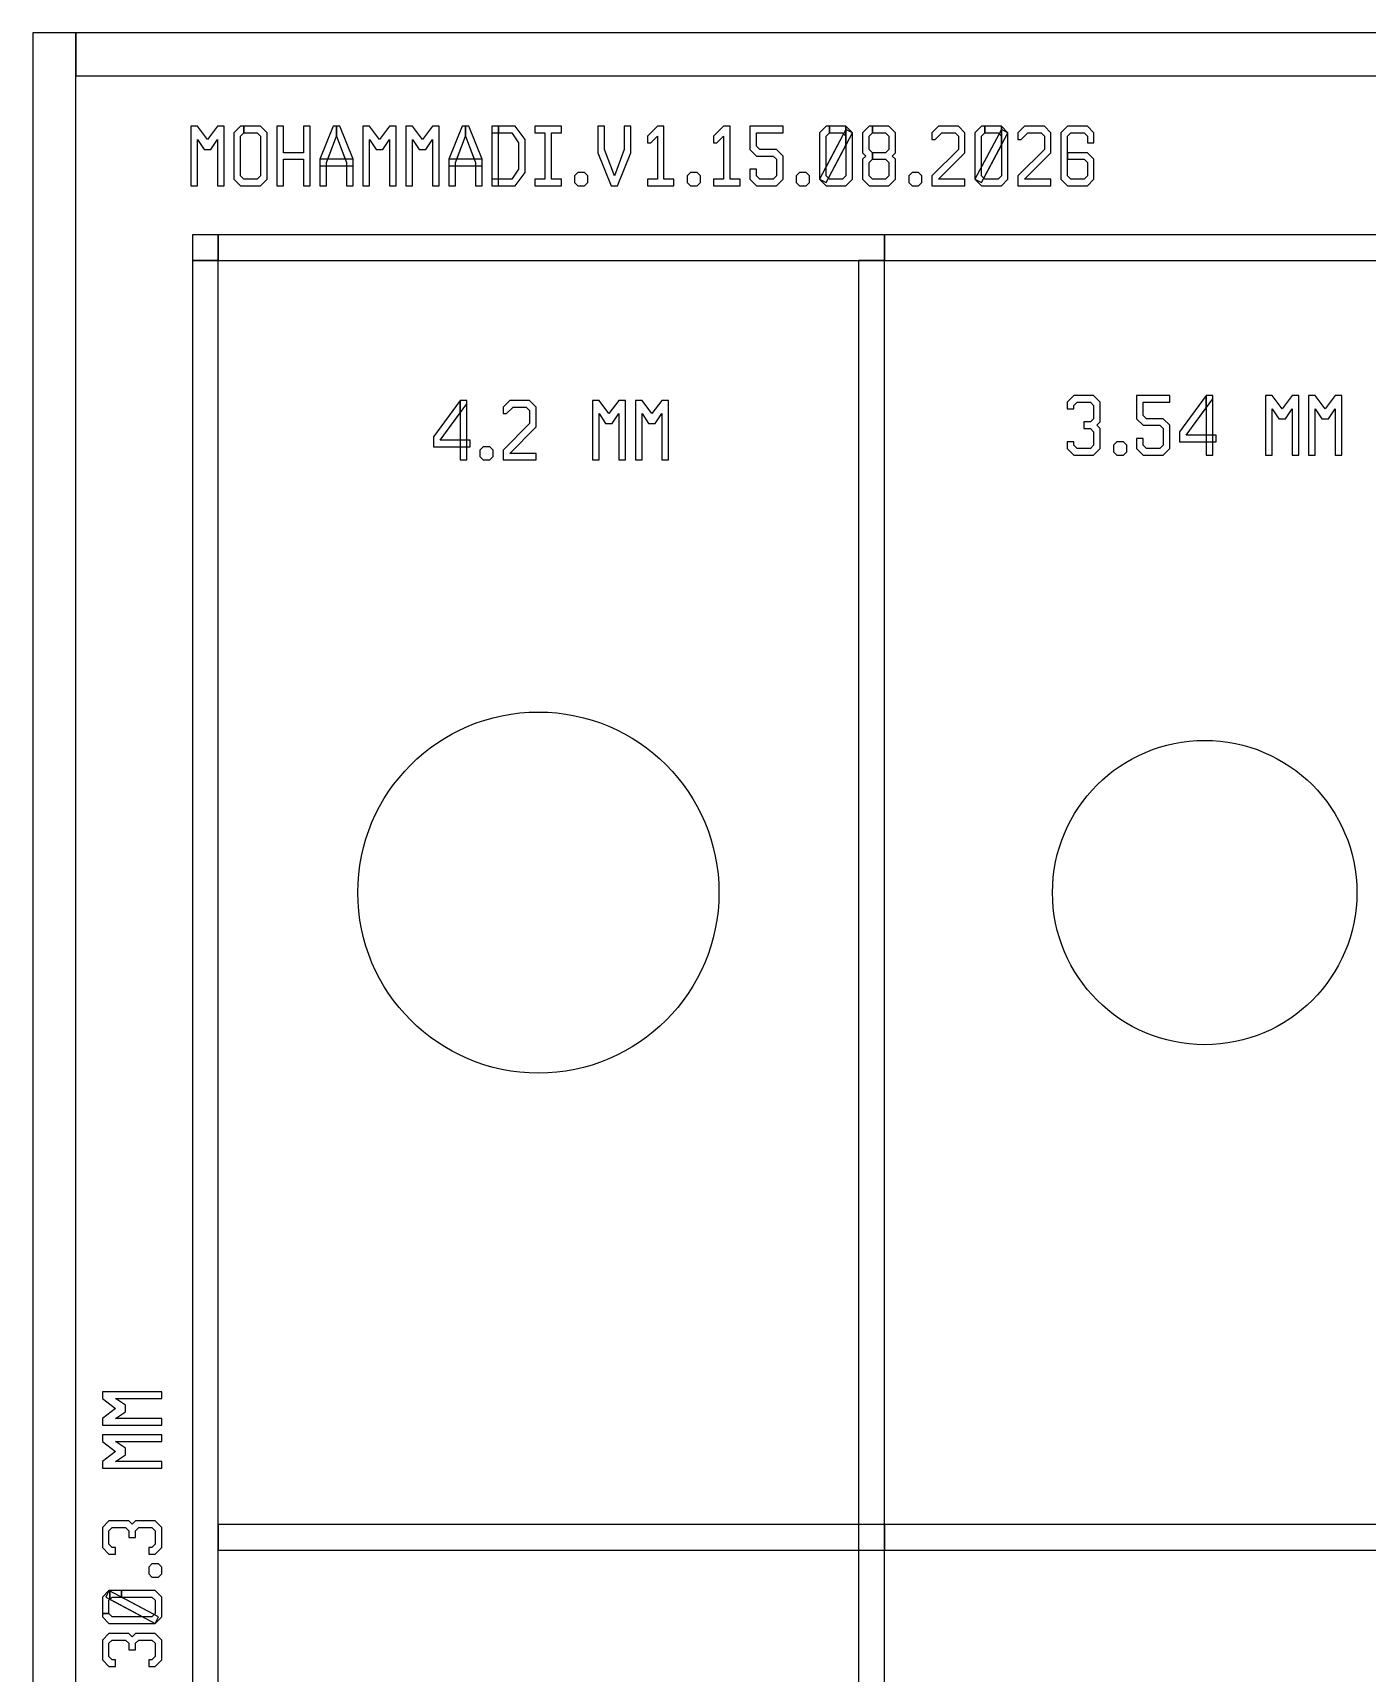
# Model space of a CAD drawing. Extents: x -1855 to 33145, y -17500 to 17500.
# Drawn here: x -1855 to 13661, y -1580 to 17500 of the extents above; entities that cross this region are included whole.
import ezdxf

# ---------------------------------------------------------------- set-up
doc = ezdxf.new("R2010")
doc.units = 0
doc.layers.add('Layer1', color=18, linetype='CONTINUOUS')

# ---------------------------------------------------------------- blocks, each defined once
blk = doc.blocks.new('73')
at = {"layer": 'Layer1'}
for points in [[(-3600.077, 15484.846), (-3600.077, 16023.308), (-3523.154, 15907.923), (-3446.231, 15907.923), (-3369.307, 16023.308), (-3369.307, 15484.846), (-3292.384, 15484.846), (-3292.384, 16177.154), (-3369.307, 16177.154), (-3484.692, 16023.308), (-3600.077, 16177.154), (-3677, 16177.154), (-3677, 15484.846), (-3600.077, 15484.846)], [(-3177, 16100.231), (-3177, 15561.769), (-3100.077, 15484.846), (-2869.307, 15484.846), (-2792.384, 15561.769), (-2792.384, 16100.231), (-2869.307, 16177.154), (-3061.615, 16177.154), (-3061.615, 16100.231), (-2907.769, 16100.231), (-2869.307, 16061.769), (-2869.307, 15600.231), (-2907.769, 15561.769), (-3061.615, 15561.769), (-3100.077, 15600.231), (-3100.077, 16061.769), (-3061.615, 16100.231), (-3061.615, 16177.154), (-3100.077, 16177.154), (-3177, 16100.231)], [(-2677, 16177.154), (-2677, 15484.846), (-2600.077, 15484.846), (-2600.077, 15792.538), (-2369.307, 15792.538), (-2369.307, 15484.846), (-2292.384, 15484.846), (-2292.384, 16177.154), (-2369.307, 16177.154), (-2369.307, 15869.462), (-2600.077, 15869.462), (-2600.077, 16177.154), (-2677, 16177.154)], [(-2100.077, 15484.846), (-2100.077, 15754.077), (-1984.692, 16061.769), (-1869.307, 15754.077), (-1869.307, 15484.846), (-1792.384, 15484.846), (-1792.384, 15792.538), (-1946.231, 16177.154), (-2023.154, 16177.154), (-2177, 15792.538), (-2177, 15484.846), (-2100.077, 15484.846)], [(-1600.077, 15484.846), (-1600.077, 16023.308), (-1523.154, 15907.923), (-1446.231, 15907.923), (-1369.307, 16023.308), (-1369.307, 15484.846), (-1292.384, 15484.846), (-1292.384, 16177.154), (-1369.307, 16177.154), (-1484.692, 16023.308), (-1600.077, 16177.154), (-1677, 16177.154), (-1677, 15484.846), (-1600.077, 15484.846)], [(-1100.077, 15484.846), (-1100.077, 16023.308), (-1023.154, 15907.923), (-946.231, 15907.923), (-869.307, 16023.308), (-869.307, 15484.846), (-792.384, 15484.846), (-792.384, 16177.154), (-869.307, 16177.154), (-984.692, 16023.308), (-1100.077, 16177.154), (-1177, 16177.154), (-1177, 15484.846), (-1100.077, 15484.846)], [(-600.077, 15484.846), (-600.077, 15754.077), (-484.692, 16061.769), (-369.307, 15754.077), (-369.307, 15484.846), (-292.384, 15484.846), (-292.384, 15792.538), (-446.231, 16177.154), (-523.154, 16177.154), (-677, 15792.538), (-677, 15484.846), (-600.077, 15484.846)], [(-177, 16100.231), (53.769, 16100.231), (130.693, 15984.846), (130.693, 15677.154), (53.769, 15561.769), (-177, 15561.769), (-177, 15484.846), (92.231, 15484.846), (207.616, 15638.692), (207.616, 16023.308), (92.231, 16177.154), (-177, 16177.154), (-177, 16100.231)], [(-177, 15484.846), (-100.077, 15484.846), (-100.077, 16177.154), (-177, 16177.154), (-177, 15484.846)], [(323, 16177.154), (323, 16100.231), (438.385, 16100.231), (438.385, 15561.769), (323, 15561.769), (323, 15484.846), (630.693, 15484.846), (630.693, 15561.769), (515.308, 15561.769), (515.308, 16100.231), (630.693, 16100.231), (630.693, 16177.154), (323, 16177.154)], [(1130.693, 16177.154), (1053.769, 16177.154), (1053.769, 15869.462), (1207.616, 15484.846), (1284.539, 15484.846), (1438.385, 15869.462), (1438.385, 16177.154), (1361.462, 16177.154), (1361.462, 15907.923), (1246.077, 15600.231), (1130.693, 15907.923), (1130.693, 16177.154)], [(1630.693, 15561.769), (1630.693, 15484.846), (1938.385, 15484.846), (1938.385, 15561.769), (1823, 15561.769), (1823, 16177.154), (1746.077, 16177.154), (1630.693, 16061.769), (1630.693, 15984.846), (1669.154, 15984.846), (1746.077, 16061.769), (1746.077, 15561.769), (1630.693, 15561.769)], [(2399.923, 15561.769), (2399.923, 15484.846), (2707.616, 15484.846), (2707.616, 15561.769), (2592.231, 15561.769), (2592.231, 16177.154), (2515.308, 16177.154), (2399.923, 16061.769), (2399.923, 15984.846), (2438.385, 15984.846), (2515.308, 16061.769), (2515.308, 15561.769), (2399.923, 15561.769)], [(3207.616, 16100.231), (3207.616, 16177.154), (2823, 16177.154), (2823, 15907.923), (2899.923, 15831), (3092.231, 15831), (3130.693, 15792.538), (3130.693, 15600.231), (3092.231, 15561.769), (2938.385, 15561.769), (2899.923, 15600.231), (2899.923, 15677.154), (2823, 15677.154), (2823, 15561.769), (2899.923, 15484.846), (3130.693, 15484.846), (3207.616, 15561.769), (3207.616, 15831), (3130.693, 15907.923), (2938.385, 15907.923), (2899.923, 15946.385), (2899.923, 16100.231), (3207.616, 16100.231)], [(3630.693, 16100.231), (3630.693, 15561.769), (3707.616, 15484.846), (3938.385, 15484.846), (4015.308, 15561.769), (4015.308, 16100.231), (3938.385, 16177.154), (3746.077, 16177.154), (3746.077, 16100.231), (3899.923, 16100.231), (3938.385, 16061.769), (3938.385, 15600.231), (3899.923, 15561.769), (3746.077, 15561.769), (3707.616, 15600.231), (3707.616, 16061.769), (3746.077, 16100.231), (3746.077, 16177.154), (3707.616, 16177.154), (3630.693, 16100.231)], [(3707.616, 15523.308), (4015.308, 16100.231), (3938.385, 16138.692), (3630.693, 15561.769), (3707.616, 15523.308)], [(4130.693, 16100.231), (4130.693, 15869.462), (4169.154, 15831), (4130.693, 15792.538), (4130.693, 15561.769), (4207.616, 15484.846), (4438.385, 15484.846), (4515.308, 15561.769), (4515.308, 15792.538), (4476.846, 15831), (4515.308, 15869.462), (4515.308, 16100.231), (4438.385, 16177.154), (4246.077, 16177.154), (4246.077, 16100.231), (4399.923, 16100.231), (4438.385, 16061.769), (4438.385, 15907.923), (4399.923, 15869.462), (4246.077, 15869.462), (4246.077, 15792.538), (4399.923, 15792.538), (4438.385, 15754.077), (4438.385, 15600.231), (4399.923, 15561.769), (4246.077, 15561.769), (4207.616, 15600.231), (4207.616, 15754.077), (4246.077, 15792.538), (4246.077, 15869.462), (4207.616, 15907.923), (4207.616, 16061.769), (4246.077, 16100.231), (4246.077, 16177.154), (4207.616, 16177.154), (4130.693, 16100.231)], [(4938.385, 15600.231), (4938.385, 15484.846), (5323, 15484.846), (5323, 15561.769), (5015.308, 15561.769), (5323, 15869.462), (5323, 16100.231), (5246.077, 16177.154), (5015.308, 16177.154), (4938.385, 16100.231), (4938.385, 16023.308), (4976.846, 16023.308), (5053.769, 16100.231), (5207.616, 16100.231), (5246.077, 16061.769), (5246.077, 15907.923), (4938.385, 15600.231)], [(5438.385, 16100.231), (5438.385, 15561.769), (5515.308, 15484.846), (5746.077, 15484.846), (5823, 15561.769), (5823, 16100.231), (5746.077, 16177.154), (5553.769, 16177.154), (5553.769, 16100.231), (5707.616, 16100.231), (5746.077, 16061.769), (5746.077, 15600.231), (5707.616, 15561.769), (5553.769, 15561.769), (5515.308, 15600.231), (5515.308, 16061.769), (5553.769, 16100.231), (5553.769, 16177.154), (5515.308, 16177.154), (5438.385, 16100.231)], [(5515.308, 15523.308), (5823, 16100.231), (5746.077, 16138.692), (5438.385, 15561.769), (5515.308, 15523.308)], [(5938.385, 15600.231), (5938.385, 15484.846), (6323, 15484.846), (6323, 15561.769), (6015.308, 15561.769), (6323, 15869.462), (6323, 16100.231), (6246.077, 16177.154), (6015.308, 16177.154), (5938.385, 16100.231), (5938.385, 16023.308), (5976.846, 16023.308), (6053.769, 16100.231), (6207.616, 16100.231), (6246.077, 16061.769), (6246.077, 15907.923), (5938.385, 15600.231)], [(6438.385, 16100.231), (6438.385, 15561.769), (6515.308, 15484.846), (6746.077, 15484.846), (6823, 15561.769), (6823, 15792.538), (6746.077, 15869.462), (6515.308, 15869.462), (6515.308, 15792.538), (6707.616, 15792.538), (6746.077, 15754.077), (6746.077, 15600.231), (6707.616, 15561.769), (6553.769, 15561.769), (6515.308, 15600.231), (6515.308, 16061.769), (6553.769, 16100.231), (6707.616, 16100.231), (6746.077, 16061.769), (6746.077, 15984.846), (6823, 15984.846), (6823, 16100.231), (6746.077, 16177.154), (6515.308, 16177.154), (6438.385, 16100.231)], [(-2177, 15715.615), (-1792.384, 15715.615), (-1792.384, 15792.538), (-2177, 15792.538), (-2177, 15715.615)], [(-677, 15715.615), (-292.384, 15715.615), (-292.384, 15792.538), (-677, 15792.538), (-677, 15715.615)], [(784.539, 15523.308), (823, 15484.846), (899.923, 15484.846), (938.385, 15523.308), (938.385, 15600.231), (899.923, 15638.692), (823, 15638.692), (784.539, 15600.231), (784.539, 15523.308)], [(2092.231, 15523.308), (2130.693, 15484.846), (2207.616, 15484.846), (2246.077, 15523.308), (2246.077, 15600.231), (2207.616, 15638.692), (2130.693, 15638.692), (2092.231, 15600.231), (2092.231, 15523.308)], [(3361.462, 15523.308), (3399.923, 15484.846), (3476.846, 15484.846), (3515.308, 15523.308), (3515.308, 15600.231), (3476.846, 15638.692), (3399.923, 15638.692), (3361.462, 15600.231), (3361.462, 15523.308)], [(4669.154, 15523.308), (4707.616, 15484.846), (4784.539, 15484.846), (4823, 15523.308), (4823, 15600.231), (4784.539, 15638.692), (4707.616, 15638.692), (4669.154, 15600.231), (4669.154, 15523.308)]]:
    blk.add_lwpolyline(points, close=True, dxfattribs=at)
blk = doc.blocks.new('75')
at = {"layer": 'Layer1'}
for points in [[(-2385.154, 98.231), (-2385.154, 21.308), (-2308.231, 21.308), (-2308.231, 59.769), (-2269.769, 98.231), (-2115.923, 98.231), (-2077.461, 59.769), (-2077.461, -94.077), (-2115.923, -132.538), (-2192.846, -132.538), (-2192.846, -209.462), (-2115.923, -209.462), (-2077.461, -247.923), (-2077.461, -401.769), (-2115.923, -440.231), (-2269.769, -440.231), (-2308.231, -401.769), (-2308.231, -363.308), (-2385.154, -363.308), (-2385.154, -440.231), (-2308.231, -517.154), (-2077.461, -517.154), (-2000.538, -440.231), (-2000.538, -209.462), (-2039, -171), (-2000.538, -132.538), (-2000.538, 98.231), (-2077.461, 175.154), (-2308.231, 175.154), (-2385.154, 98.231)], [(-1885.154, 98.231), (-1885.154, -440.231), (-1808.231, -517.154), (-1577.461, -517.154), (-1500.538, -440.231), (-1500.538, 98.231), (-1577.461, 175.154), (-1769.769, 175.154), (-1769.769, 98.231), (-1615.923, 98.231), (-1577.461, 59.769), (-1577.461, -401.769), (-1615.923, -440.231), (-1769.769, -440.231), (-1808.231, -401.769), (-1808.231, 59.769), (-1769.769, 98.231), (-1769.769, 175.154), (-1808.231, 175.154), (-1885.154, 98.231)], [(-1808.231, -478.692), (-1500.538, 98.231), (-1577.461, 136.692), (-1885.154, -440.231), (-1808.231, -478.692)], [(-1077.461, 98.231), (-1077.461, 21.308), (-1000.538, 21.308), (-1000.538, 59.769), (-962.077, 98.231), (-808.231, 98.231), (-769.769, 59.769), (-769.769, -94.077), (-808.231, -132.538), (-885.154, -132.538), (-885.154, -209.462), (-808.231, -209.462), (-769.769, -247.923), (-769.769, -401.769), (-808.231, -440.231), (-962.077, -440.231), (-1000.538, -401.769), (-1000.538, -363.308), (-1077.461, -363.308), (-1077.461, -440.231), (-1000.538, -517.154), (-769.769, -517.154), (-692.846, -440.231), (-692.846, -209.462), (-731.307, -171), (-692.846, -132.538), (-692.846, 98.231), (-769.769, 175.154), (-1000.538, 175.154), (-1077.461, 98.231)], [(-0.538, -517.154), (-0.538, 21.308), (76.385, -94.077), (153.308, -94.077), (230.231, 21.308), (230.231, -517.154), (307.154, -517.154), (307.154, 175.154), (230.231, 175.154), (114.846, 21.308), (-0.538, 175.154), (-77.461, 175.154), (-77.461, -517.154), (-0.538, -517.154)], [(499.462, -517.154), (499.462, 21.308), (576.385, -94.077), (653.308, -94.077), (730.231, 21.308), (730.231, -517.154), (807.154, -517.154), (807.154, 175.154), (730.231, 175.154), (614.846, 21.308), (499.462, 175.154), (422.539, 175.154), (422.539, -517.154), (499.462, -517.154)], [(-1346.692, -478.692), (-1308.231, -517.154), (-1231.307, -517.154), (-1192.846, -478.692), (-1192.846, -401.769), (-1231.307, -363.308), (-1308.231, -363.308), (-1346.692, -401.769), (-1346.692, -478.692)]]:
    blk.add_lwpolyline(points, close=True, dxfattribs=at)
blk = doc.blocks.new('76')
at = {"layer": 'Layer1'}
for points in [[(3190.23, 13224.154), (3113.307, 13224.154), (2805.615, 12801.077), (2805.615, 12685.692), (3228.692, 12685.692), (3228.692, 12762.615), (2882.538, 12762.615), (3190.23, 13185.692), (3190.23, 13224.154)], [(3113.307, 12531.846), (3190.23, 12531.846), (3190.23, 13224.154), (3113.307, 13224.154), (3113.307, 12531.846)], [(3613.307, 12647.231), (3613.307, 12531.846), (3997.922, 12531.846), (3997.922, 12608.769), (3690.23, 12608.769), (3997.922, 12916.462), (3997.922, 13147.231), (3920.999, 13224.154), (3690.23, 13224.154), (3613.307, 13147.231), (3613.307, 13070.308), (3651.768, 13070.308), (3728.692, 13147.231), (3882.538, 13147.231), (3920.999, 13108.769), (3920.999, 12954.923), (3613.307, 12647.231)], [(4728.692, 12531.846), (4728.692, 13070.308), (4805.615, 12954.923), (4882.538, 12954.923), (4959.461, 13070.308), (4959.461, 12531.846), (5036.384, 12531.846), (5036.384, 13224.154), (4959.461, 13224.154), (4844.076, 13070.308), (4728.692, 13224.154), (4651.768, 13224.154), (4651.768, 12531.846), (4728.692, 12531.846)], [(5228.692, 12531.846), (5228.692, 13070.308), (5305.615, 12954.923), (5382.538, 12954.923), (5459.461, 13070.308), (5459.461, 12531.846), (5536.384, 12531.846), (5536.384, 13224.154), (5459.461, 13224.154), (5344.076, 13070.308), (5228.692, 13224.154), (5151.768, 13224.154), (5151.768, 12531.846), (5228.692, 12531.846)], [(3344.076, 12570.308), (3382.538, 12531.846), (3459.461, 12531.846), (3497.922, 12570.308), (3497.922, 12647.231), (3459.461, 12685.692), (3382.538, 12685.692), (3344.076, 12647.231), (3344.076, 12570.308)]]:
    blk.add_lwpolyline(points, close=True, dxfattribs=at)
blk = doc.blocks.new('77')
at = {"layer": 'Layer1'}
for points in [[(10172.846, 13292.231), (10172.846, 13215.308), (10249.769, 13215.308), (10249.769, 13253.769), (10288.231, 13292.231), (10442.077, 13292.231), (10480.539, 13253.769), (10480.539, 13099.923), (10442.077, 13061.462), (10365.154, 13061.462), (10365.154, 12984.538), (10442.077, 12984.538), (10480.539, 12946.077), (10480.539, 12792.231), (10442.077, 12753.769), (10288.231, 12753.769), (10249.769, 12792.231), (10249.769, 12830.692), (10172.846, 12830.692), (10172.846, 12753.769), (10249.769, 12676.846), (10480.539, 12676.846), (10557.462, 12753.769), (10557.462, 12984.538), (10519, 13023), (10557.462, 13061.462), (10557.462, 13292.231), (10480.539, 13369.154), (10249.769, 13369.154), (10172.846, 13292.231)], [(11365.154, 13292.231), (11365.154, 13369.154), (10980.539, 13369.154), (10980.539, 13099.923), (11057.462, 13023), (11249.769, 13023), (11288.231, 12984.538), (11288.231, 12792.231), (11249.769, 12753.769), (11095.923, 12753.769), (11057.462, 12792.231), (11057.462, 12869.154), (10980.539, 12869.154), (10980.539, 12753.769), (11057.462, 12676.846), (11288.231, 12676.846), (11365.154, 12753.769), (11365.154, 13023), (11288.231, 13099.923), (11095.923, 13099.923), (11057.462, 13138.385), (11057.462, 13292.231), (11365.154, 13292.231)], [(11865.154, 13369.154), (11788.231, 13369.154), (11480.539, 12946.077), (11480.539, 12830.692), (11903.616, 12830.692), (11903.616, 12907.615), (11557.462, 12907.615), (11865.154, 13330.692), (11865.154, 13369.154)], [(11788.231, 12676.846), (11865.154, 12676.846), (11865.154, 13369.154), (11788.231, 13369.154), (11788.231, 12676.846)], [(12557.462, 12676.846), (12557.462, 13215.308), (12634.385, 13099.923), (12711.308, 13099.923), (12788.231, 13215.308), (12788.231, 12676.846), (12865.154, 12676.846), (12865.154, 13369.154), (12788.231, 13369.154), (12672.846, 13215.308), (12557.462, 13369.154), (12480.539, 13369.154), (12480.539, 12676.846), (12557.462, 12676.846)], [(13057.462, 12676.846), (13057.462, 13215.308), (13134.385, 13099.923), (13211.308, 13099.923), (13288.231, 13215.308), (13288.231, 12676.846), (13365.154, 12676.846), (13365.154, 13369.154), (13288.231, 13369.154), (13172.846, 13215.308), (13057.462, 13369.154), (12980.539, 13369.154), (12980.539, 12676.846), (13057.462, 12676.846)], [(10711.308, 12715.308), (10749.769, 12676.846), (10826.693, 12676.846), (10865.154, 12715.308), (10865.154, 12792.231), (10826.693, 12830.692), (10749.769, 12830.692), (10711.308, 12792.231), (10711.308, 12715.308)]]:
    blk.add_lwpolyline(points, close=True, dxfattribs=at)
blk = doc.blocks.new('cell1')
at = {"layer": 'Layer1'}
for points in [[(0, 15150), (0, 14850), (31290, 14850), (31290, 15150), (0, 15150)], [(300, 14850), (0, 14850), (0, -14850), (300, -14850), (300, 14850)], [(8047.5, 14850), (7747.5, 14850), (7747.5, -14850), (8047.5, -14850), (8047.5, 14850)], [(300, 150), (300, -150), (30990, -150), (30990, 150), (300, 150)]]:
    blk.add_lwpolyline(points, close=True, dxfattribs=at)
for centre, radius in [((4023.767, 7500), 2100), ((11772.025, 7499.998), 1770)]:
    blk.add_circle(centre, radius, dxfattribs=at)

msp = doc.modelspace()

# ---------------------------------------------------------------- linework, layer by layer
at = {"layer": 'Layer1'}
for points in [[(33145, 17500), (-1355, 17500), (-1355, 17000), (32645, 17000), (32645, -17000), (-1355, -17000), (-1355, 17500), (-1855, 17500), (-1855, -17500), (33145, -17500), (33145, 17500)], [(-1855, -17500), (-1355, -17500), (-1355, 17000), (32645, 17000), (32645, -17000), (-1355, -17000), (-1355, -17500), (33145, -17500), (33145, 17500), (-1855, 17500), (-1855, -17500)], [(368.616, 16413.154), (291.693, 16413.154), (176.308, 16259.308), (60.923, 16413.154), (-16, 16413.154), (-16, 15720.846), (60.923, 15720.846), (60.923, 16259.308), (137.846, 16143.923), (214.769, 16143.923), (291.693, 16259.308), (291.693, 15720.846), (368.616, 15720.846), (368.616, 16413.154)], [(791.693, 16413.154), (599.385, 16413.154), (599.385, 16336.231), (753.231, 16336.231), (791.693, 16297.769), (791.693, 15836.231), (753.231, 15797.769), (599.385, 15797.769), (560.923, 15836.231), (560.923, 16297.769), (599.385, 16336.231), (599.385, 16413.154), (560.923, 16413.154), (484, 16336.231), (484, 15797.769), (560.923, 15720.846), (791.693, 15720.846), (868.616, 15797.769), (868.616, 16336.231), (791.693, 16413.154)], [(1368.616, 16413.154), (1291.693, 16413.154), (1291.693, 16105.462), (1060.923, 16105.462), (1060.923, 16413.154), (984, 16413.154), (984, 15720.846), (1060.923, 15720.846), (1060.923, 16028.538), (1291.693, 16028.538), (1291.693, 15720.846), (1368.616, 15720.846), (1368.616, 16413.154)], [(1714.769, 16413.154), (1676.308, 16413.154), (1676.308, 16297.769), (1777.27, 16028.538), (1575.345, 16028.538), (1676.308, 16297.769), (1676.308, 16413.154), (1637.846, 16413.154), (1484, 16028.538), (1484, 15720.846), (1560.923, 15720.846), (1560.923, 15951.615), (1791.693, 15951.615), (1791.693, 15720.846), (1868.616, 15720.846), (1868.616, 16028.538), (1714.769, 16413.154)], [(2368.616, 16413.154), (2291.693, 16413.154), (2176.308, 16259.308), (2060.923, 16413.154), (1984, 16413.154), (1984, 15720.846), (2060.923, 15720.846), (2060.923, 16259.308), (2137.846, 16143.923), (2214.769, 16143.923), (2291.693, 16259.308), (2291.693, 15720.846), (2368.616, 15720.846), (2368.616, 16413.154)], [(2868.616, 16413.154), (2791.693, 16413.154), (2676.308, 16259.308), (2560.923, 16413.154), (2484, 16413.154), (2484, 15720.846), (2560.923, 15720.846), (2560.923, 16259.308), (2637.846, 16143.923), (2714.769, 16143.923), (2791.693, 16259.308), (2791.693, 15720.846), (2868.616, 15720.846), (2868.616, 16413.154)], [(3214.769, 16413.154), (3176.308, 16413.154), (3176.308, 16297.769), (3277.27, 16028.538), (3075.345, 16028.538), (3176.308, 16297.769), (3176.308, 16413.154), (3137.846, 16413.154), (2984, 16028.538), (2984, 15720.846), (3060.923, 15720.846), (3060.923, 15951.615), (3291.693, 15951.615), (3291.693, 15720.846), (3368.616, 15720.846), (3368.616, 16028.538), (3214.769, 16413.154)], [(3753.231, 16413.154), (3560.923, 16413.154), (3560.923, 16336.231), (3714.769, 16336.231), (3791.693, 16220.846), (3791.693, 15913.154), (3714.769, 15797.769), (3560.923, 15797.769), (3560.923, 16413.154), (3484, 16413.154), (3484, 15720.846), (3753.231, 15720.846), (3868.616, 15874.692), (3868.616, 16259.308), (3753.231, 16413.154)], [(4291.693, 16413.154), (3984, 16413.154), (3984, 16336.231), (4099.385, 16336.231), (4099.385, 15797.769), (3984, 15797.769), (3984, 15720.846), (4291.693, 15720.846), (4291.693, 15797.769), (4176.308, 15797.769), (4176.308, 16336.231), (4291.693, 16336.231), (4291.693, 16413.154)], [(5099.385, 16413.154), (5022.462, 16413.154), (5022.462, 16143.923), (4907.077, 15836.231), (4791.693, 16143.923), (4791.693, 16413.154), (4714.769, 16413.154), (4714.769, 16105.462), (4868.616, 15720.846), (4945.539, 15720.846), (5099.385, 16105.462), (5099.385, 16413.154)], [(5484, 16413.154), (5407.077, 16413.154), (5291.693, 16297.769), (5291.693, 16220.846), (5330.154, 16220.846), (5407.077, 16297.769), (5407.077, 15797.769), (5291.693, 15797.769), (5291.693, 15720.846), (5599.385, 15720.846), (5599.385, 15797.769), (5484, 15797.769), (5484, 16413.154)], [(6253.231, 16413.154), (6176.308, 16413.154), (6060.923, 16297.769), (6060.923, 16220.846), (6099.385, 16220.846), (6176.308, 16297.769), (6176.308, 15797.769), (6060.923, 15797.769), (6060.923, 15720.846), (6368.616, 15720.846), (6368.616, 15797.769), (6253.231, 15797.769), (6253.231, 16413.154)], [(6868.616, 16413.154), (6484, 16413.154), (6484, 16143.923), (6560.923, 16067), (6753.231, 16067), (6791.693, 16028.538), (6791.693, 15836.231), (6753.231, 15797.769), (6599.385, 15797.769), (6560.923, 15836.231), (6560.923, 15913.154), (6484, 15913.154), (6484, 15797.769), (6560.923, 15720.846), (6791.693, 15720.846), (6868.616, 15797.769), (6868.616, 16067), (6791.693, 16143.923), (6599.385, 16143.923), (6560.923, 16182.385), (6560.923, 16336.231), (6868.616, 16336.231), (6868.616, 16413.154)], [(7599.385, 16413.154), (7599.385, 15836.231), (7560.923, 15797.769), (7407.077, 15797.769), (7395.371, 15809.474), (7599.385, 16192), (7599.385, 16413.154), (7407.077, 16413.154), (7407.077, 16336.231), (7560.923, 16336.231), (7572.629, 16324.524), (7368.616, 15941.999), (7368.616, 16297.769), (7407.077, 16336.231), (7407.077, 16413.154), (7368.616, 16413.154), (7291.693, 16336.231), (7291.693, 15797.769), (7368.616, 15720.846), (7599.385, 15720.846), (7676.308, 15797.769), (7676.308, 16336.231), (7599.385, 16413.154)], [(8099.385, 16413.154), (7907.077, 16413.154), (7907.077, 16336.231), (8060.923, 16336.231), (8099.385, 16297.769), (8099.385, 16143.923), (8060.923, 16105.462), (7907.077, 16105.462), (7907.077, 16028.538), (8060.923, 16028.538), (8099.385, 15990.077), (8099.385, 15836.231), (8060.923, 15797.769), (7907.077, 15797.769), (7868.616, 15836.231), (7868.616, 15990.077), (7907.077, 16028.538), (7907.077, 16105.462), (7868.616, 16143.923), (7868.616, 16297.769), (7907.077, 16336.231), (7907.077, 16413.154), (7868.616, 16413.154), (7791.693, 16336.231), (7791.693, 16105.462), (7830.154, 16067), (7791.693, 16028.538), (7791.693, 15797.769), (7868.616, 15720.846), (8099.385, 15720.846), (8176.308, 15797.769), (8176.308, 16028.538), (8137.846, 16067), (8176.308, 16105.462), (8176.308, 16336.231), (8099.385, 16413.154)], [(8907.077, 16413.154), (8676.308, 16413.154), (8599.385, 16336.231), (8599.385, 16259.308), (8637.846, 16259.308), (8714.769, 16336.231), (8868.616, 16336.231), (8907.077, 16297.769), (8907.077, 16143.923), (8599.385, 15836.231), (8599.385, 15720.846), (8984, 15720.846), (8984, 15797.769), (8676.308, 15797.769), (8984, 16105.462), (8984, 16336.231), (8907.077, 16413.154)], [(9407.077, 16413.154), (9407.077, 15836.231), (9368.616, 15797.769), (9214.769, 15797.769), (9203.063, 15809.474), (9407.077, 16192), (9407.077, 16413.154), (9214.769, 16413.154), (9214.769, 16336.231), (9368.616, 16336.231), (9380.321, 16324.525), (9176.308, 15941.999), (9176.308, 16297.769), (9214.769, 16336.231), (9214.769, 16413.154), (9176.308, 16413.154), (9099.385, 16336.231), (9099.385, 15797.769), (9176.308, 15720.846), (9407.077, 15720.846), (9484, 15797.769), (9484, 16336.231), (9407.077, 16413.154)], [(9907.077, 16413.154), (9676.308, 16413.154), (9599.385, 16336.231), (9599.385, 16259.308), (9637.846, 16259.308), (9714.769, 16336.231), (9868.616, 16336.231), (9907.077, 16297.769), (9907.077, 16143.923), (9599.385, 15836.231), (9599.385, 15720.846), (9984, 15720.846), (9984, 15797.769), (9676.308, 15797.769), (9984, 16105.462), (9984, 16336.231), (9907.077, 16413.154)], [(10407.077, 16413.154), (10176.308, 16413.154), (10099.385, 16336.231), (10099.385, 15797.769), (10176.308, 15720.846), (10407.077, 15720.846), (10484, 15797.769), (10484, 16028.538), (10407.077, 16105.462), (10176.308, 16105.462), (10176.308, 16028.538), (10368.616, 16028.538), (10407.077, 15990.077), (10407.077, 15836.231), (10368.616, 15797.769), (10214.769, 15797.769), (10176.308, 15836.231), (10176.308, 16297.769), (10214.769, 16336.231), (10368.616, 16336.231), (10407.077, 16297.769), (10407.077, 16220.846), (10484, 16220.846), (10484, 16336.231), (10407.077, 16413.154)], [(4560.923, 15874.692), (4484, 15874.692), (4445.539, 15836.231), (4445.539, 15759.308), (4484, 15720.846), (4560.923, 15720.846), (4599.385, 15759.308), (4599.385, 15836.231), (4560.923, 15874.692)], [(5868.616, 15874.692), (5791.693, 15874.692), (5753.231, 15836.231), (5753.231, 15759.308), (5791.693, 15720.846), (5868.616, 15720.846), (5907.077, 15759.308), (5907.077, 15836.231), (5868.616, 15874.692)], [(7137.846, 15874.692), (7060.923, 15874.692), (7022.462, 15836.231), (7022.462, 15759.308), (7060.923, 15720.846), (7137.846, 15720.846), (7176.308, 15759.308), (7176.308, 15836.231), (7137.846, 15874.692)], [(8445.539, 15874.692), (8368.616, 15874.692), (8330.154, 15836.231), (8330.154, 15759.308), (8368.616, 15720.846), (8445.539, 15720.846), (8484, 15759.308), (8484, 15836.231), (8445.539, 15874.692)], [(3190.23, 13224.154), (3113.307, 13224.154), (3113.307, 12762.615), (2882.538, 12762.615), (3113.307, 13079.922), (3113.307, 13224.154), (2805.615, 12801.077), (2805.615, 12685.692), (3113.307, 12685.692), (3113.307, 12531.846), (3190.23, 12531.846), (3190.23, 12685.692), (3228.692, 12685.692), (3228.692, 12762.615), (3190.23, 12762.615), (3190.23, 13224.154)], [(3920.999, 13224.154), (3690.23, 13224.154), (3613.307, 13147.231), (3613.307, 13070.308), (3651.768, 13070.308), (3728.692, 13147.231), (3882.538, 13147.231), (3920.999, 13108.769), (3920.999, 12954.923), (3613.307, 12647.231), (3613.307, 12531.846), (3997.922, 12531.846), (3997.922, 12608.769), (3690.23, 12608.769), (3997.922, 12916.462), (3997.922, 13147.231), (3920.999, 13224.154)], [(5036.384, 13224.154), (4959.461, 13224.154), (4844.076, 13070.308), (4728.692, 13224.154), (4651.768, 13224.154), (4651.768, 12531.846), (4728.692, 12531.846), (4728.692, 13070.308), (4805.615, 12954.923), (4882.538, 12954.923), (4959.461, 13070.308), (4959.461, 12531.846), (5036.384, 12531.846), (5036.384, 13224.154)], [(5536.384, 13224.154), (5459.461, 13224.154), (5344.076, 13070.308), (5228.692, 13224.154), (5151.768, 13224.154), (5151.768, 12531.846), (5228.692, 12531.846), (5228.692, 13070.308), (5305.615, 12954.923), (5382.538, 12954.923), (5459.461, 13070.308), (5459.461, 12531.846), (5536.384, 12531.846), (5536.384, 13224.154)], [(10480.539, 13281.154), (10249.769, 13281.154), (10172.846, 13204.231), (10172.846, 13127.308), (10249.769, 13127.308), (10249.769, 13165.769), (10288.231, 13204.231), (10442.077, 13204.231), (10480.539, 13165.769), (10480.539, 13011.923), (10442.077, 12973.462), (10365.154, 12973.462), (10365.154, 12896.538), (10442.077, 12896.538), (10480.539, 12858.077), (10480.539, 12704.231), (10442.077, 12665.769), (10288.231, 12665.769), (10249.769, 12704.231), (10249.769, 12742.692), (10172.846, 12742.692), (10172.846, 12665.769), (10249.769, 12588.846), (10480.539, 12588.846), (10557.462, 12665.769), (10557.462, 12896.538), (10519, 12935), (10557.462, 12973.462), (10557.462, 13204.231), (10480.539, 13281.154)], [(11365.154, 13281.154), (10980.539, 13281.154), (10980.539, 13011.923), (11057.462, 12935), (11249.769, 12935), (11288.231, 12896.538), (11288.231, 12704.231), (11249.769, 12665.769), (11095.923, 12665.769), (11057.462, 12704.231), (11057.462, 12781.154), (10980.539, 12781.154), (10980.539, 12665.769), (11057.462, 12588.846), (11288.231, 12588.846), (11365.154, 12665.769), (11365.154, 12935), (11288.231, 13011.923), (11095.923, 13011.923), (11057.462, 13050.385), (11057.462, 13204.231), (11365.154, 13204.231), (11365.154, 13281.154)], [(11865.154, 13281.154), (11788.231, 13281.154), (11788.231, 12819.615), (11557.462, 12819.615), (11788.231, 13136.922), (11788.231, 13281.154), (11480.539, 12858.077), (11480.539, 12742.692), (11788.231, 12742.692), (11788.231, 12588.846), (11865.154, 12588.846), (11865.154, 12742.692), (11903.616, 12742.692), (11903.616, 12819.615), (11865.154, 12819.615), (11865.154, 13281.154)], [(12865.154, 13281.154), (12788.231, 13281.154), (12672.846, 13127.308), (12557.462, 13281.154), (12480.539, 13281.154), (12480.539, 12588.846), (12557.462, 12588.846), (12557.462, 13127.308), (12634.385, 13011.923), (12711.308, 13011.923), (12788.231, 13127.308), (12788.231, 12588.846), (12865.154, 12588.846), (12865.154, 13281.154)], [(13365.154, 13281.154), (13288.231, 13281.154), (13172.846, 13127.308), (13057.462, 13281.154), (12980.539, 13281.154), (12980.539, 12588.846), (13057.462, 12588.846), (13057.462, 13127.308), (13134.385, 13011.923), (13211.308, 13011.923), (13288.231, 13127.308), (13288.231, 12588.846), (13365.154, 12588.846), (13365.154, 13281.154)], [(3459.461, 12685.692), (3382.538, 12685.692), (3344.076, 12647.231), (3344.076, 12570.308), (3382.538, 12531.846), (3459.461, 12531.846), (3497.922, 12570.308), (3497.922, 12647.231), (3459.461, 12685.692)], [(10826.693, 12742.692), (10749.769, 12742.692), (10711.308, 12704.231), (10711.308, 12627.308), (10749.769, 12588.846), (10826.693, 12588.846), (10865.154, 12627.308), (10865.154, 12704.231), (10826.693, 12742.692)], [(-353.846, 1691.154), (-1046.154, 1691.154), (-1046.154, 1614.231), (-892.308, 1498.846), (-1046.154, 1383.462), (-1046.154, 1306.539), (-353.846, 1306.539), (-353.846, 1383.462), (-892.308, 1383.462), (-776.923, 1460.385), (-776.923, 1537.308), (-892.308, 1614.231), (-353.846, 1614.231), (-353.846, 1691.154)], [(-353.846, 1191.154), (-1046.154, 1191.154), (-1046.154, 1114.231), (-892.308, 998.846), (-1046.154, 883.462), (-1046.154, 806.539), (-353.846, 806.539), (-353.846, 883.462), (-892.308, 883.462), (-776.923, 960.385), (-776.923, 1037.308), (-892.308, 1114.231), (-353.846, 1114.231), (-353.846, 1191.154)], [(-430.769, 191.154), (-661.538, 191.154), (-700, 152.693), (-738.462, 191.154), (-969.231, 191.154), (-1046.154, 114.231), (-1046.154, -116.538), (-969.231, -193.461), (-892.308, -193.461), (-892.308, -116.538), (-930.769, -116.538), (-969.231, -78.077), (-969.231, 75.769), (-930.769, 114.231), (-776.923, 114.231), (-738.462, 75.769), (-738.462, -1.154), (-661.538, -1.154), (-661.538, 75.769), (-623.077, 114.231), (-469.231, 114.231), (-430.769, 75.769), (-430.769, -78.077), (-469.231, -116.538), (-507.692, -116.538), (-507.692, -193.461), (-430.769, -193.461), (-353.846, -116.538), (-353.846, 114.231), (-430.769, 191.154)], [(-392.308, -308.846), (-469.231, -308.846), (-507.692, -347.307), (-507.692, -424.231), (-469.231, -462.692), (-392.308, -462.692), (-353.846, -424.231), (-353.846, -347.307), (-392.308, -308.846)], [(-430.769, -616.538), (-825, -616.538), (-825, -693.461), (-469.231, -693.461), (-430.769, -731.923), (-430.769, -885.769), (-442.475, -897.475), (-825, -693.461), (-825, -616.538), (-957.524, -616.538), (-957.524, -720.216), (-574.999, -924.231), (-930.769, -924.231), (-969.231, -885.769), (-969.231, -731.923), (-957.524, -720.216), (-957.524, -616.538), (-969.231, -616.538), (-1046.154, -693.461), (-1046.154, -924.231), (-969.231, -1001.154), (-430.769, -1001.154), (-353.846, -924.231), (-353.846, -693.461), (-430.769, -616.538)], [(-430.769, -1116.538), (-661.538, -1116.538), (-700, -1155), (-738.462, -1116.538), (-969.231, -1116.538), (-1046.154, -1193.461), (-1046.154, -1424.231), (-969.231, -1501.154), (-892.308, -1501.154), (-892.308, -1424.231), (-930.769, -1424.231), (-969.231, -1385.769), (-969.231, -1231.923), (-930.769, -1193.461), (-776.923, -1193.461), (-738.462, -1231.923), (-738.462, -1308.846), (-661.538, -1308.846), (-661.538, -1231.923), (-623.077, -1193.461), (-469.231, -1193.461), (-430.769, -1231.923), (-430.769, -1385.769), (-469.231, -1424.231), (-507.692, -1424.231), (-507.692, -1501.154), (-430.769, -1501.154), (-353.846, -1424.231), (-353.846, -1193.461), (-430.769, -1116.538)]]:
    msp.add_lwpolyline(points, close=True, dxfattribs=at)
for points in [[(15495, -14850), (8047.5, -14850), (8047.5, 15150), (300, 15150), (300, 14850), (7747.5, 14850), (7747.5, 150), (300, 150), (300, -150), (7747.5, -150), (7747.5, -14850), (300, -14850), (300, 15150), (0, 15150), (0, -15150), (31290, -15150)], [(15795, 15150), (8047.5, 15150), (8047.5, 14850), (15495, 14850)], [(15495, 150), (8047.5, 150), (8047.5, -150), (15495, -150)]]:
    msp.add_lwpolyline(points, dxfattribs=at)
for centre, radius in [((4023.767, 7500), 2100), ((11772.025, 7499.998), 1770)]:
    msp.add_circle(centre, radius, dxfattribs=at)

# ---------------------------------------------------------------- block references
for name, p in [('73', (3661, 236)), ('cell1', (0, 0)), ('76', (0, 0)), ('77', (0, -88))]:
    msp.add_blockref(name, p)
at = {"rotation": 90}
msp.add_blockref('75', (-871, 884), dxfattribs=at)

doc.saveas('drawing.dxf')
